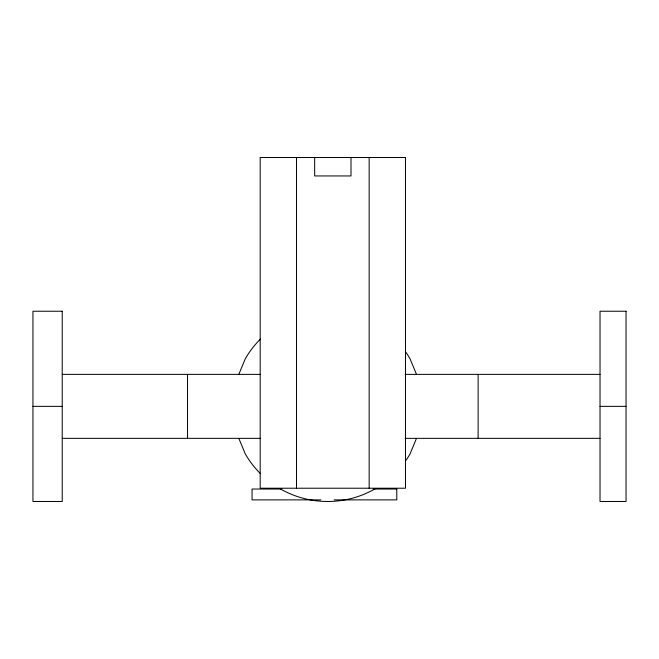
<?xml version="1.0" encoding="UTF-8"?>
<svg xmlns="http://www.w3.org/2000/svg" width="659" height="659" viewBox="0 0 659 659"><rect width="100%" height="100%" fill="white"/><g stroke="black" fill="none" stroke-linecap="round" stroke-linejoin="round"><path stroke-width="0.99" d="M238.822 374.37L245.28 358.793A95.127 95.127 0 0 1 260.396 339.097M416.496 438.342L410.038 453.919A95.127 95.127 0 0 1 405.787 460.633M62.226 374.37L260.387 374.37M405.194 374.37L600.028 374.37M32.95 406.356L62.226 406.356M600.028 406.356L626.05 406.356M62.226 438.342L260.387 438.342M405.194 438.342L600.028 438.342M281.813 489.036L252.051 489.036L252.051 499.876L320.834 499.876M373.159 489.036L396.809 489.036M334.154 499.876L396.809 499.876L396.759 489.036M416.496 374.37L410.038 358.793A95.127 95.127 0 0 0 405.787 352.087M238.822 438.342L245.28 453.919A95.127 95.127 0 0 0 260.396 473.623M478.121 374.37L478.121 438.342M369.155 157.517L369.155 488.22M350.992 157.517L350.992 175.945L314.664 175.945L314.664 157.517M296.509 157.517L296.509 488.22M187.535 374.37L187.535 438.342M375.218 488.739A95.127 95.127 0 0 1 280.091 488.739M405.474 157.517L260.181 157.517L260.181 488.22L405.474 488.22L405.474 157.517M62.226 311.229L32.95 311.229L32.95 501.483L62.226 501.483L62.226 311.229M626.05 311.229L600.028 311.229L600.028 501.483L626.05 501.483L626.05 311.229"/></g></svg>
